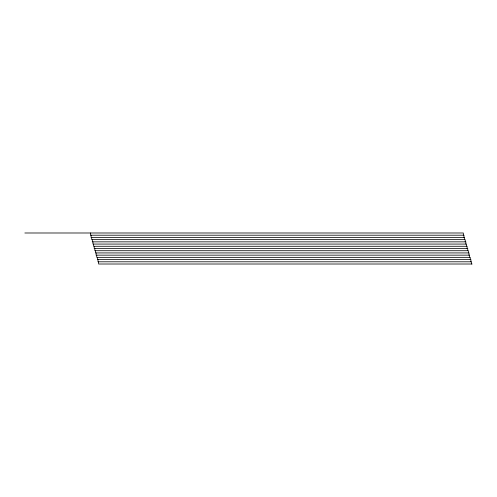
<?xml version="1.0" encoding="UTF-8"?>
<svg xmlns="http://www.w3.org/2000/svg" width="497" height="497" viewBox="0 0 497 497"><rect width="100%" height="100%" fill="white"/><g stroke="black" fill="none" stroke-linecap="round" stroke-linejoin="round"><path stroke-width="0.75" d="M24.85 232.994L463.334 232.994L463.334 235.205M472.15 264.006L98.617 264.006L98.617 261.795M471.523 264.006L471.523 261.795L97.99 261.795L97.99 259.577M470.889 261.795L470.889 259.577L97.362 259.577L97.362 257.359M470.261 259.577L470.261 257.359L96.729 257.359L96.729 255.147M469.634 257.359L469.634 255.147L96.101 255.147L96.101 252.93M469 255.147L469 252.93L95.474 252.93L95.474 250.718M468.373 252.93L468.373 250.718L94.84 250.718L94.84 248.5M467.739 250.718L467.739 248.5L94.213 248.5L94.213 246.282M467.112 248.5L467.112 246.282L93.585 246.282L93.585 244.07M466.484 246.282L466.484 244.07L92.951 244.07L92.951 241.853M465.851 244.07L465.851 241.853L92.324 241.853L92.324 239.641M465.223 241.853L465.223 239.641L91.69 239.641L91.69 237.423M464.596 239.641L464.596 237.423L91.063 237.423L91.063 235.205M463.962 237.423L463.962 235.205L90.435 235.205L90.435 232.994"/></g></svg>
